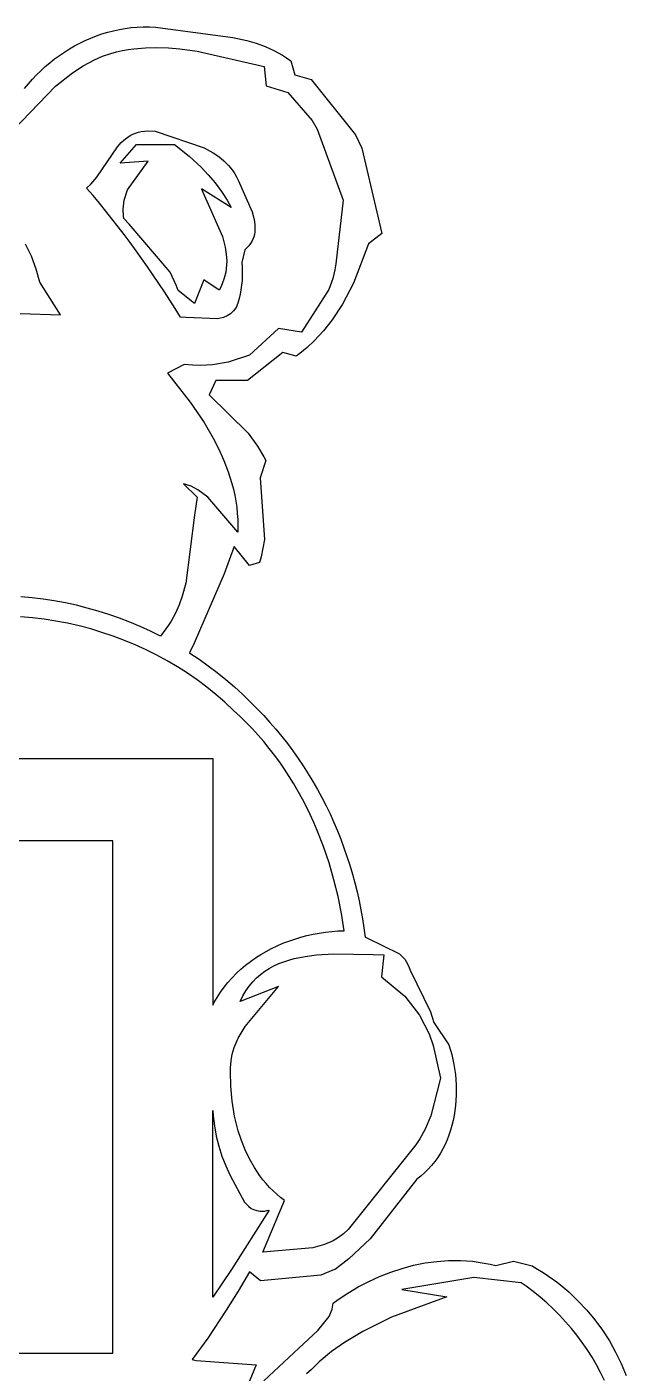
# Model space of a CAD drawing. Extents: x 1245 to 1830, y 1052 to 1456.
# Drawn here: x 1427.6 to 1521.2, y 1242.6 to 1452.8 of the extents above; entities that cross this region are included whole.
import ezdxf

# ---------------------------------------------------------------- set-up
doc = ezdxf.new("R2010")
doc.units = 0
doc.layers.add('color#3f3f3fff', color=1, linetype='CONTINUOUS')

msp = doc.modelspace()

# ---------------------------------------------------------------- linework, layer by layer
at = {"layer": 'color#3f3f3fff'}
for points in [[(1427.21, 1443.19), (1427.81, 1443.92), (1428.43, 1444.63), (1429.08, 1445.31), (1429.75, 1445.97), (1430.44, 1446.6), (1431.16, 1447.21), (1431.9, 1447.8), (1432.65, 1448.35), (1433.43, 1448.88), (1434.22, 1449.38), (1435.03, 1449.85), (1435.86, 1450.29), (1436.7, 1450.69), (1437.56, 1451.07), (1438.43, 1451.41), (1439.31, 1451.71), (1440.21, 1451.98), (1441.11, 1452.22), (1442.03, 1452.41), (1442.95, 1452.57), (1443.88, 1452.69), (1444.82, 1452.77), (1445.76, 1452.81), (1446.71, 1452.8), (1447.67, 1452.76), (1459.74, 1451.17), (1461.95, 1450.67), (1463.39, 1450.25), (1464.8, 1449.73), (1466.18, 1449.11), (1466.85, 1448.76), (1467.52, 1448.38), (1468.17, 1447.97), (1468.81, 1447.52), (1469.44, 1445.34), (1472.01, 1444.59), (1478.91, 1435.95), (1479.93, 1433.88), (1483.07, 1420.56), (1480.96, 1418.95), (1478.61, 1412.78), (1476.9, 1409.53), (1475.3, 1407.08), (1473.95, 1405.36), (1472.46, 1403.76), (1471.39, 1402.76), (1470.24, 1401.83), (1469.64, 1401.39), (1467.6, 1401.97), (1462.03, 1397.59), (1457.11, 1397.57), (1456.07, 1395.37), (1462.16, 1389.38), (1463.64, 1387.32), (1464.61, 1385.66), (1464.9, 1385.09), (1464.01, 1382.4), (1464.72, 1372.78), (1464.21, 1370.07), (1463.93, 1369.18), (1462.39, 1368.69), (1459.99, 1371.68), (1458.38, 1367.39), (1453.71, 1356.55), (1452.99, 1355.04), (1453.02, 1355.02), (1454.48, 1354.06), (1455.92, 1353.04), (1457.32, 1351.98), (1458.68, 1350.88), (1460.01, 1349.73), (1461.3, 1348.54), (1462.55, 1347.3), (1463.58, 1346.29), (1464.58, 1345.26), (1465.55, 1344.2), (1466.49, 1343.12), (1467.41, 1342.02), (1468.29, 1340.89), (1469.15, 1339.75), (1469.97, 1338.58), (1470.77, 1337.39), (1471.54, 1336.19), (1472.28, 1334.96), (1472.99, 1333.72), (1473.67, 1332.46), (1474.33, 1331.19), (1474.95, 1329.9), (1475.54, 1328.59), (1476.1, 1327.27), (1476.63, 1325.94), (1477.13, 1324.6), (1477.6, 1323.24), (1478.04, 1321.88), (1478.45, 1320.51), (1478.83, 1319.12), (1479.17, 1317.73), (1479.49, 1316.33), (1479.77, 1314.93), (1480.03, 1313.52), (1480.25, 1312.1), (1480.44, 1310.68), (1480.69, 1310.54), (1485.8, 1308.03), (1486.62, 1307.22), (1487.08, 1306.48), (1487.31, 1305.9), (1487.46, 1305.48), (1490.64, 1299.02), (1491.15, 1297.35), (1493.54, 1293.82), (1493.97, 1292.32), (1494.31, 1290.78), (1494.54, 1289.2), (1494.66, 1287.6), (1494.67, 1286), (1494.57, 1284.39), (1494.35, 1282.81), (1494.19, 1282.03), (1494, 1281.26), (1493.78, 1280.5), (1493.53, 1279.75), (1493.25, 1279.02), (1492.93, 1278.3), (1492.58, 1277.6), (1492.2, 1276.92), (1491.78, 1276.27), (1491.32, 1275.63), (1490.83, 1275.02), (1490.31, 1274.44), (1489.74, 1273.88), (1489.14, 1273.35), (1488.51, 1272.85), (1481.2, 1263.57), (1477.89, 1260.41), (1475.78, 1258.82), (1475.41, 1258.63), (1473.5, 1257.88), (1464.07, 1256.97), (1462.35, 1258.4), (1460.58, 1255.36), (1458.74, 1252.39), (1455.83, 1248.02), (1453.41, 1244.68), (1453.41, 1244.68), (1454.02, 1244.53), (1463.39, 1243.87), (1461.96, 1240.34)], [(1425.49, 1436.74), (1432.06, 1443.54), (1434.68, 1445.65), (1436.37, 1446.75), (1438.15, 1447.69), (1439.4, 1448.23), (1440.7, 1448.67), (1441.6, 1448.9), (1442.49, 1449.1), (1443.39, 1449.27), (1444.29, 1449.4), (1446.09, 1449.56), (1447.89, 1449.61), (1449.7, 1449.55), (1451.5, 1449.4), (1454.21, 1449.03), (1464.67, 1446.63), (1464.96, 1443.59), (1468.33, 1442.58), (1472.15, 1438.2), (1472.96, 1436.86), (1477.03, 1425.75), (1475.84, 1415.8), (1475.72, 1414.86), (1475.4, 1413.51), (1474.76, 1411.79), (1470.5, 1405.14), (1466.88, 1405.69), (1462.37, 1401.56), (1459.05, 1400.46), (1456.59, 1400.05), (1454.72, 1399.94), (1453.44, 1399.97), (1452.15, 1400.11), (1449.56, 1398.75), (1453.1, 1394.23), (1455.26, 1391.04), (1456.71, 1388.56), (1457.59, 1386.85), (1458.37, 1385.12), (1459.05, 1383.34), (1459.61, 1381.53), (1459.85, 1380.61), (1460.05, 1379.68), (1460.22, 1378.74), (1460.36, 1377.8), (1460.46, 1376.84), (1460.52, 1375.87), (1460.54, 1374.9), (1460.53, 1373.91), (1455.87, 1379.37), (1454.29, 1380.53), (1453.23, 1381.08), (1452.06, 1381.47), (1454.16, 1379.35), (1453.77, 1376.54), (1452.39, 1365.95), (1451.83, 1363.91), (1451.36, 1362.57), (1450.78, 1361.26), (1450.11, 1359.99), (1449.72, 1359.36), (1448.45, 1357.65), (1446.88, 1358.42), (1445.29, 1359.15), (1443.67, 1359.83), (1442.03, 1360.46), (1440.37, 1361.04), (1438.7, 1361.57), (1437.01, 1362.05), (1435.3, 1362.48), (1433.59, 1362.86), (1431.86, 1363.18), (1430.13, 1363.45), (1428.39, 1363.67), (1426.64, 1363.83)], [(1426.52, 1408.07), (1432.8, 1407.83), (1429.61, 1412.92), (1429.03, 1414.98), (1428.29, 1416.98), (1427.37, 1418.9)], [(1379.2, 1338.54), (1456.62, 1338.54), (1456.62, 1300.04), (1456.8, 1300.4), (1457.3, 1301.25), (1457.83, 1302.07), (1458.4, 1302.85), (1459, 1303.6), (1459.64, 1304.32), (1460.32, 1305.01), (1461.02, 1305.66), (1461.76, 1306.28), (1462.52, 1306.87), (1463.31, 1307.43), (1464.13, 1307.95), (1464.96, 1308.44), (1465.82, 1308.89), (1466.7, 1309.31), (1467.6, 1309.7), (1468.51, 1310.05), (1469.44, 1310.37), (1470.38, 1310.66), (1471.33, 1310.91), (1472.29, 1311.12), (1473.26, 1311.3), (1474.23, 1311.44), (1475.21, 1311.55), (1476.19, 1311.63), (1477.18, 1311.66), (1476.75, 1314.34), (1476.21, 1316.99), (1475.56, 1319.63), (1474.8, 1322.24), (1473.93, 1324.81), (1472.95, 1327.34), (1472.41, 1328.58), (1471.85, 1329.81), (1471.25, 1331.03), (1470.63, 1332.23), (1469.98, 1333.42), (1469.3, 1334.59), (1468.59, 1335.74), (1467.85, 1336.87), (1467.09, 1337.98), (1466.29, 1339.07), (1465.46, 1340.14), (1464.6, 1341.19), (1463.72, 1342.22), (1462.8, 1343.22), (1461.86, 1344.19), (1460.88, 1345.14), (1459.87, 1346.07), (1458.52, 1347.34), (1457.11, 1348.55), (1455.67, 1349.72), (1454.18, 1350.83), (1452.65, 1351.88), (1451.09, 1352.88), (1449.49, 1353.82), (1447.87, 1354.7), (1446.21, 1355.53), (1444.52, 1356.3), (1442.81, 1357.01), (1441.07, 1357.67), (1439.31, 1358.26), (1437.54, 1358.79), (1435.74, 1359.27), (1433.93, 1359.68), (1432.11, 1360.03), (1430.28, 1360.32), (1428.43, 1360.54), (1426.59, 1360.7)], [(1464.63, 1241.35), (1470.07, 1246.45), (1473.07, 1249.23), (1474.81, 1251.4), (1475.27, 1252.54), (1475.45, 1253.51), (1476.2, 1254.05), (1477.74, 1255.08), (1479.34, 1256.03), (1480.99, 1256.9), (1482.69, 1257.68), (1484.43, 1258.36), (1486.2, 1258.94), (1487.99, 1259.42), (1489.81, 1259.78), (1491.65, 1260.03), (1493.49, 1260.16), (1494.42, 1260.18), (1495.35, 1260.17), (1496.27, 1260.12), (1497.2, 1260.04), (1498.12, 1259.92), (1499.04, 1259.77), (1499.96, 1259.59), (1500.87, 1259.37), (1503.62, 1260.08), (1506.53, 1259.33), (1507.4, 1258.82), (1508.25, 1258.29), (1509.09, 1257.73), (1509.91, 1257.15), (1510.71, 1256.55), (1512.25, 1255.26), (1513.7, 1253.89), (1515.07, 1252.43), (1516.35, 1250.89), (1517.53, 1249.28), (1518.61, 1247.6), (1519.59, 1245.86), (1520.46, 1244.06), (1521.23, 1242.2)], [(1517.84, 1241.45), (1517.24, 1242.68), (1516.59, 1243.89), (1515.9, 1245.08), (1515.16, 1246.24), (1514.37, 1247.38), (1513.54, 1248.49), (1512.67, 1249.56), (1511.77, 1250.61), (1510.82, 1251.62), (1509.84, 1252.6), (1508.83, 1253.54), (1507.79, 1254.44), (1506.72, 1255.3), (1505.62, 1256.13), (1504.85, 1256.66), (1497.41, 1257.53), (1497.41, 1257.53), (1486.16, 1255.63), (1493.22, 1254.49), (1484.58, 1251.3), (1480.08, 1249.1), (1477.22, 1247.38), (1475.19, 1245.93), (1473.25, 1244.32), (1472.03, 1243.16), (1471.25, 1242.46)]]:
    msp.add_lwpolyline(points, dxfattribs=at)
msp.add_lwpolyline([(1436.9, 1427.65), (1437.58, 1428.27), (1438.48, 1429.34), (1441.72, 1434.07), (1442.33, 1434.75), (1443, 1435.35), (1443.35, 1435.61), (1443.73, 1435.84), (1444.13, 1436.05), (1444.54, 1436.22), (1444.99, 1436.36), (1445.45, 1436.47), (1445.95, 1436.53), (1446.47, 1436.56), (1447.61, 1436.55), (1455.27, 1433.91), (1456.68, 1433.16), (1457.55, 1432.57), (1458.36, 1431.91), (1459.1, 1431.17), (1459.44, 1430.76), (1459.76, 1430.33), (1460.05, 1429.87), (1460.32, 1429.38), (1460.57, 1428.87), (1462.76, 1423.92), (1463.09, 1422.72), (1463.21, 1421.93), (1463.22, 1421.16), (1463.19, 1420.78), (1463.13, 1420.4), (1463.03, 1420.03), (1462.89, 1419.67), (1462.72, 1419.31), (1462.51, 1418.96), (1462.26, 1418.62), (1461.96, 1418.29), (1461.61, 1417.97), (1461.16, 1416.02), (1461.23, 1415.32), (1461.24, 1413.9), (1461.2, 1413.19), (1461.13, 1412.48), (1461.03, 1411.77), (1460.89, 1411.07), (1460.73, 1410.38), (1460.53, 1409.69), (1460.29, 1409), (1460.09, 1408.71), (1459.87, 1408.45), (1459.39, 1408.02), (1458.87, 1407.69), (1458.3, 1407.45), (1457.4, 1407.23), (1452.48, 1407.45), (1451.56, 1407.48, 0.040217), (1436.9, 1427.65)], format="xyb", close=True, dxfattribs=at)
for points in [[(1443.55, 1421.98), (1442.72, 1422.88), (1442.66, 1423.25), (1442.6, 1424.35), (1442.76, 1425.73), (1443.3, 1427.34), (1446.54, 1431.83), (1442.16, 1431.53), (1444.68, 1434.47), (1450.65, 1434.47), (1452.96, 1432.64), (1454.79, 1430.93), (1455.93, 1429.72), (1457, 1428.45), (1457.99, 1427.13), (1458.88, 1425.74), (1459.51, 1424.58), (1454.84, 1427.51), (1455.07, 1426.99), (1458.12, 1420.07), (1458.56, 1418.42), (1458.74, 1417.31), (1458.8, 1416.2), (1458.79, 1415.64), (1458.74, 1415.08), (1458.66, 1414.52), (1458.53, 1413.95), (1458.37, 1413.39), (1458.17, 1412.83), (1457.93, 1412.26), (1457.63, 1411.7), (1455.21, 1413.32), (1453.79, 1409.61), (1451.21, 1411.64), (1450.91, 1412.5), (1449.94, 1414.5), (1443.55, 1421.98)], [(1311.03, 1325.7), (1311.03, 1245.7), (1441.03, 1245.7), (1441.03, 1325.7), (1311.03, 1325.7)], [(1491.06, 1293.76), (1492.21, 1288.62), (1490.71, 1282.77), (1489.83, 1280.68), (1488.99, 1279.18), (1488.34, 1278.23), (1477.78, 1265.02), (1477.04, 1264.33), (1476.25, 1263.74), (1475.42, 1263.25), (1474.11, 1262.66), (1472.25, 1262.12), (1464.45, 1261.45), (1467.86, 1269.51), (1467.23, 1269.99), (1466.62, 1270.5), (1466.04, 1271.03), (1465.49, 1271.59), (1464.97, 1272.17), (1464.47, 1272.76), (1464, 1273.38), (1463.13, 1274.67), (1462.36, 1276.03), (1461.69, 1277.44), (1461.1, 1278.9), (1460.61, 1280.4), (1460.03, 1282.7), (1459.64, 1285.04), (1459.43, 1287.38), (1459.38, 1289.7), (1459.38, 1290.27), (1459.48, 1291.36), (1459.68, 1292.41), (1459.99, 1293.43), (1460.61, 1294.89), (1461.69, 1296.73), (1466.89, 1302.93), (1460.92, 1300.62), (1461.33, 1301.49), (1461.8, 1302.28), (1462.31, 1303.02), (1462.86, 1303.69), (1463.45, 1304.3), (1464.08, 1304.85), (1464.75, 1305.34), (1465.45, 1305.79), (1466.18, 1306.18), (1466.94, 1306.53), (1467.73, 1306.83), (1468.53, 1307.09), (1469.36, 1307.32), (1470.21, 1307.5), (1471.07, 1307.66), (1472.83, 1307.88), (1475.52, 1308.04), (1481.7, 1307.96), (1483.35, 1307.92), (1483.01, 1304.48), (1486.62, 1301.43), (1488.93, 1298.49), (1490.45, 1295.57), (1491.06, 1293.76)], [(1456.62, 1283.6), (1456.67, 1282.78), (1456.87, 1281.17), (1457.17, 1279.57), (1457.56, 1278), (1458.06, 1276.45), (1458.65, 1274.94), (1459.36, 1273.46), (1461.6, 1269.29), (1462.2, 1268.65), (1462.65, 1268.31), (1463.15, 1268.06), (1463.72, 1267.91), (1464.03, 1267.87), (1464.35, 1267.87), (1464.69, 1267.89), (1465.05, 1267.95), (1465.43, 1268.04), (1459.55, 1258.74), (1456.62, 1254.43), (1456.62, 1283.6)]]:
    msp.add_lwpolyline(points, close=True, dxfattribs=at)

doc.saveas('drawing.dxf')
